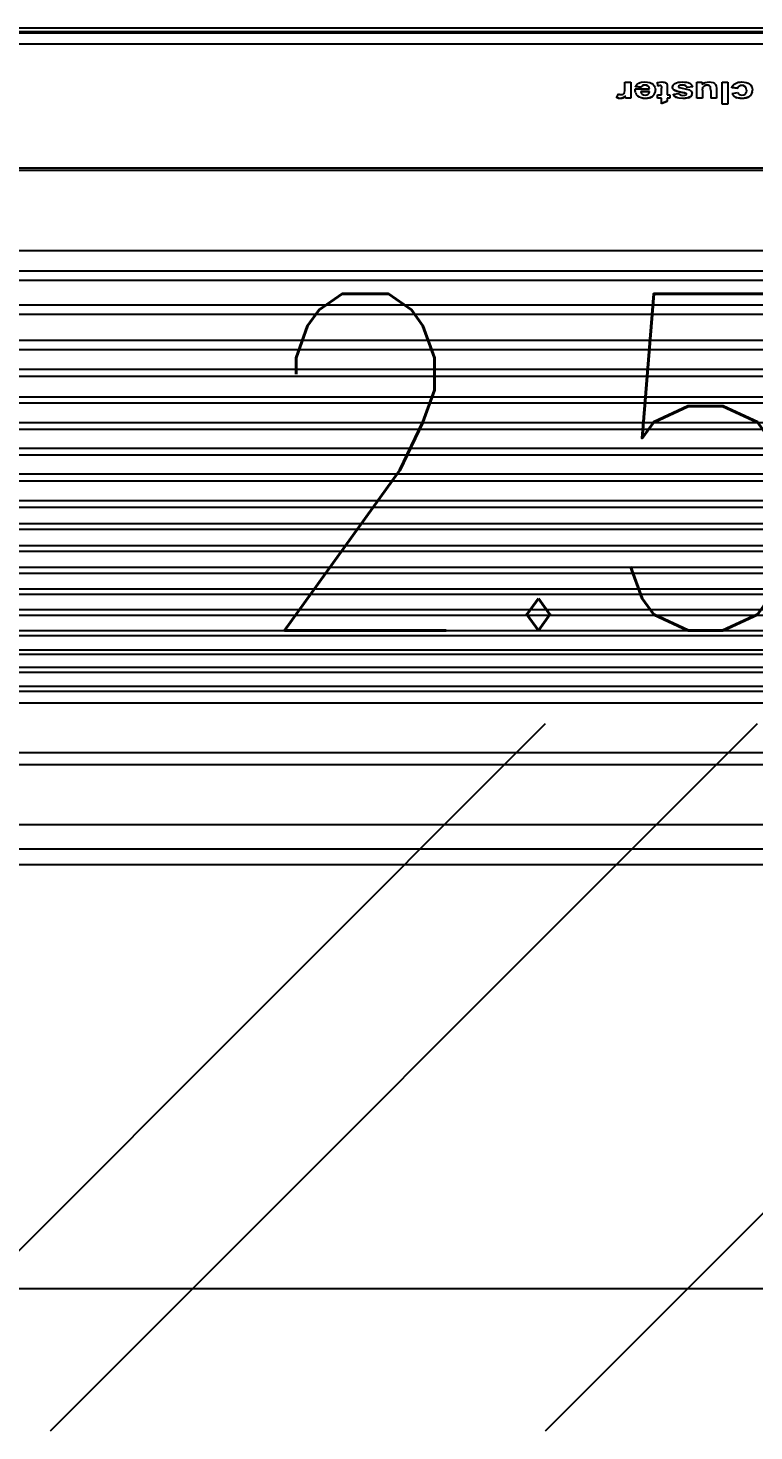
# Model space of a CAD drawing. Header units: inches. Extents: x -106706990 to 300603, y -86718466 to 1728185.
# Drawn here: x 55834.7 to 56091.5, y 25929.1 to 26425 of the extents above; entities that cross this region are included whole.
import ezdxf
from ezdxf.enums import TextEntityAlignment as Align

# ---------------------------------------------------------------- set-up
doc = ezdxf.new("R2010")
doc.units = ezdxf.units.IN
doc.header["$MEASUREMENT"] = 0
for name, color, linetype in [('A-ROOMSYM', 3, 'Continuous'), ('A-WALL', 1, 'Continuous'), ('A-WLH', 7, 'Continuous'), ('Edges', 7, 'Continuous')]:
    doc.layers.add(name, color=color, linetype=linetype)
doc.styles.add('style1', font='romans.shx', dxfattribs={"height": 750})

# ---------------------------------------------------------------- blocks, each defined once
blk = doc.blocks.new('air con')
at = {"layer": 'Edges'}
for p, q in [((71.402, 41.898), (152.402, 41.898)), ((71.402, 41.095), (152.402, 41.095)), ((71.402, 39.122), (152.402, 39.122)), ((152.402, 38.724), (71.402, 38.724)), ((152.402, 37.092), (71.402, 37.092)), ((152.402, 36.701), (71.402, 36.701)), ((152.402, 36.542), (71.402, 36.542)), ((152.402, 36.078), (71.402, 36.078)), ((152.402, 35.914), (71.402, 35.914)), ((152.402, 35.493), (71.402, 35.493)), ((152.402, 35.34), (71.402, 35.34)), ((152.402, 34.877), (71.402, 34.877)), ((152.402, 34.709), (71.402, 34.709)), ((152.402, 34.207), (71.402, 34.207)), ((152.402, 34.022), (71.402, 34.022)), ((152.402, 33.51), (71.402, 33.51)), ((152.402, 33.335), (71.402, 33.335)), ((152.402, 32.826), (71.402, 32.826)), ((152.402, 32.625), (71.402, 32.625)), ((152.402, 32.098), (71.402, 32.098)), ((152.402, 31.911), (71.402, 31.911)), ((152.402, 31.378), (71.402, 31.378)), ((152.402, 31.189), (71.402, 31.189)), ((152.402, 30.654), (71.402, 30.654)), ((152.402, 30.439), (71.402, 30.439)), ((152.402, 29.791), (71.402, 29.791)), ((152.402, 29.562), (71.402, 29.562)), ((152.402, 28.935), (71.402, 28.935)), ((152.402, 28.714), (71.402, 28.714)), ((152.402, 28.092), (71.402, 28.092)), ((152.402, 27.871), (71.402, 27.871)), ((152.402, 27.226), (71.402, 27.226)), ((152.402, 27.024), (71.402, 27.024)), ((152.402, 26.349), (71.402, 26.349)), ((152.402, 26.117), (71.402, 26.117)), ((152.402, 25.469), (71.402, 25.469)), ((152.402, 25.162), (71.402, 25.162)), ((152.402, 24.304), (71.402, 24.304)), ((152.402, 24.002), (71.402, 24.002)), ((152.402, 23.184), (71.402, 23.184)), ((152.402, 22.883), (71.402, 22.883)), ((152.402, 22.213), (71.402, 22.213)), ((152.402, 19.568), (71.402, 19.568)), ((152.402, 19.493), (71.402, 19.493)), ((112.097, 17.067), (112.102, 17.073)), ((112.102, 17.073), (112.123, 17.1)), ((112.163, 17.146), (112.123, 17.107)), ((112.123, 17.1), (112.163, 17.139)), ((112.123, 17.107), (112.123, 17.1)), ((112.214, 17.177), (112.163, 17.146)), ((112.163, 17.139), (112.214, 17.17)), ((112.163, 17.146), (112.163, 17.139)), ((112.214, 17.177), (112.273, 17.2)), ((112.214, 17.17), (112.273, 17.193)), ((112.214, 17.177), (112.214, 17.17)), ((112.273, 17.2), (112.34, 17.213)), ((112.273, 17.193), (112.34, 17.206)), ((112.273, 17.2), (112.273, 17.193)), ((112.355, 17.094), (112.306, 17.068)), ((112.34, 17.213), (112.415, 17.217)), ((112.34, 17.213), (112.34, 17.206)), ((112.34, 17.206), (112.415, 17.211)), ((112.418, 17.103), (112.355, 17.094)), ((112.415, 17.217), (112.477, 17.215)), ((112.415, 17.217), (112.415, 17.211)), ((112.415, 17.211), (112.477, 17.208)), ((112.466, 17.098), (112.418, 17.103)), ((112.504, 17.082), (112.466, 17.098)), ((112.477, 17.215), (112.532, 17.207)), ((112.477, 17.215), (112.477, 17.208)), ((112.477, 17.208), (112.532, 17.2)), ((112.532, 17.057), (112.504, 17.082)), ((112.532, 17.207), (112.581, 17.195)), ((112.532, 17.207), (112.532, 17.2)), ((112.532, 17.2), (112.581, 17.188)), ((112.581, 17.195), (112.581, 17.188)), ((112.622, 17.177), (112.581, 17.195)), ((112.581, 17.188), (112.622, 17.17)), ((112.622, 17.177), (112.622, 17.17)), ((112.622, 17.177), (112.658, 17.154)), ((112.622, 17.17), (112.658, 17.147)), ((112.658, 17.154), (112.658, 17.147)), ((112.658, 17.154), (112.688, 17.125)), ((112.658, 17.147), (112.688, 17.119)), ((112.688, 17.125), (112.688, 17.119)), ((112.713, 17.092), (112.688, 17.119)), ((112.713, 17.092), (112.713, 17.085)), ((112.723, 17.073), (112.713, 17.085)), ((112.728, 17.062), (112.723, 17.073)), ((112.876, 17.402), (113.064, 17.402)), ((112.876, 17.402), (112.876, 17.396)), ((112.876, 17.396), (113.064, 17.396)), ((112.876, 16.682), (112.876, 17.396)), ((113.064, 17.402), (113.064, 17.396)), ((113.064, 17.396), (113.064, 16.682)), ((113.253, 17.206), (113.442, 17.206)), ((113.253, 17.206), (113.253, 17.199)), ((113.253, 17.199), (113.442, 17.199)), ((113.253, 16.872), (113.253, 17.199)), ((113.442, 17.206), (113.442, 17.199)), ((113.442, 16.961), (113.442, 17.199)), ((113.713, 17.206), (113.901, 17.206)), ((113.713, 17.206), (113.713, 17.199)), ((113.713, 17.199), (113.901, 17.199)), ((113.713, 16.981), (113.713, 17.199)), ((113.901, 17.206), (113.901, 17.199)), ((113.901, 17.199), (113.901, 16.682)), ((114.057, 17.066), (114.059, 17.077)), ((114.059, 17.077), (114.061, 17.084)), ((114.061, 17.091), (114.074, 17.114)), ((114.061, 17.091), (114.061, 17.084)), ((114.096, 17.146), (114.074, 17.121)), ((114.074, 17.114), (114.097, 17.141)), ((114.074, 17.121), (114.074, 17.114)), ((114.096, 17.146), (114.107, 17.155)), ((114.096, 17.146), (114.097, 17.141)), ((114.097, 17.141), (114.129, 17.165)), ((114.107, 17.155), (114.129, 17.172)), ((114.171, 17.192), (114.129, 17.172)), ((114.129, 17.165), (114.171, 17.185)), ((114.129, 17.172), (114.129, 17.165)), ((114.171, 17.192), (114.222, 17.206)), ((114.171, 17.185), (114.222, 17.199)), ((114.171, 17.192), (114.171, 17.185)), ((114.222, 17.206), (114.284, 17.215)), ((114.222, 17.199), (114.284, 17.208)), ((114.222, 17.206), (114.222, 17.199)), ((114.232, 17.073), (114.231, 17.069)), ((114.236, 17.085), (114.232, 17.073)), ((114.234, 17.066), (114.232, 17.073)), ((114.253, 17.097), (114.236, 17.085)), ((114.295, 17.108), (114.253, 17.097)), ((114.284, 17.215), (114.356, 17.217)), ((114.284, 17.215), (114.284, 17.208)), ((114.284, 17.208), (114.356, 17.211)), ((114.359, 17.112), (114.295, 17.108)), ((114.356, 17.217), (114.483, 17.209)), ((114.356, 17.211), (114.483, 17.202)), ((114.411, 17.108), (114.359, 17.112)), ((114.45, 17.096), (114.411, 17.108)), ((114.477, 17.077), (114.45, 17.096)), ((114.493, 17.05), (114.477, 17.077)), ((114.483, 17.209), (114.533, 17.198)), ((114.483, 17.202), (114.533, 17.191)), ((114.671, 17.074), (114.493, 17.05)), ((114.533, 17.198), (114.573, 17.183)), ((114.533, 17.198), (114.533, 17.191)), ((114.533, 17.191), (114.573, 17.176)), ((114.573, 17.183), (114.573, 17.176)), ((114.573, 17.183), (114.606, 17.163)), ((114.573, 17.176), (114.606, 17.157)), ((114.606, 17.163), (114.606, 17.157)), ((114.626, 17.146), (114.606, 17.163)), ((114.606, 17.157), (114.633, 17.133)), ((114.626, 17.146), (114.633, 17.14)), ((114.633, 17.14), (114.633, 17.133)), ((114.671, 17.08), (114.633, 17.14)), ((114.633, 17.133), (114.671, 17.08)), ((114.671, 17.08), (114.671, 17.074)), ((114.782, 17.206), (114.869, 17.206)), ((114.782, 17.206), (114.782, 17.199)), ((114.782, 17.199), (114.869, 17.199)), ((114.782, 17.09), (114.782, 17.199)), ((114.869, 17.09), (114.782, 17.09)), ((114.869, 17.308), (115.058, 17.388)), ((114.869, 17.302), (115.058, 17.381)), ((114.869, 17.308), (114.869, 17.302)), ((114.869, 17.206), (114.869, 17.302)), ((114.869, 17.206), (114.869, 17.199)), ((114.869, 16.864), (114.869, 17.09)), ((115.058, 17.388), (115.058, 17.381)), ((115.058, 17.381), (115.058, 17.206)), ((115.058, 17.206), (115.187, 17.206)), ((115.058, 17.206), (115.058, 17.199)), ((115.058, 17.199), (115.187, 17.199)), ((115.187, 17.09), (115.058, 17.09)), ((115.058, 17.09), (115.058, 16.888)), ((115.187, 17.206), (115.187, 17.199)), ((115.187, 17.199), (115.187, 17.09)), ((115.299, 17.08), (115.286, 17.058)), ((115.299, 17.08), (115.315, 17.098)), ((115.355, 17.145), (115.315, 17.105)), ((115.315, 17.098), (115.355, 17.138)), ((115.315, 17.105), (115.315, 17.098)), ((115.404, 17.176), (115.355, 17.145)), ((115.355, 17.138), (115.404, 17.17)), ((115.355, 17.145), (115.355, 17.138)), ((115.404, 17.176), (115.46, 17.199)), ((115.404, 17.17), (115.46, 17.192)), ((115.404, 17.176), (115.404, 17.17)), ((115.46, 17.199), (115.522, 17.213)), ((115.46, 17.192), (115.522, 17.206)), ((115.46, 17.199), (115.46, 17.192)), ((115.499, 17.073), (115.469, 17.035)), ((115.544, 17.098), (115.499, 17.073)), ((115.522, 17.213), (115.589, 17.217)), ((115.522, 17.213), (115.522, 17.206)), ((115.522, 17.206), (115.589, 17.211)), ((115.601, 17.106), (115.544, 17.098)), ((115.589, 17.217), (115.664, 17.213)), ((115.589, 17.217), (115.589, 17.211)), ((115.589, 17.211), (115.664, 17.206)), ((115.654, 17.098), (115.601, 17.106)), ((115.699, 17.075), (115.654, 17.098)), ((115.664, 17.213), (115.731, 17.198)), ((115.664, 17.213), (115.664, 17.206)), ((115.664, 17.206), (115.731, 17.191)), ((115.729, 17.037), (115.699, 17.075)), ((115.731, 17.198), (115.731, 17.191)), ((115.731, 17.198), (115.79, 17.175)), ((115.731, 17.191), (115.79, 17.168)), ((115.79, 17.175), (115.79, 17.168)), ((115.79, 17.175), (115.84, 17.141)), ((115.79, 17.168), (115.84, 17.134)), ((115.84, 17.141), (115.84, 17.134)), ((115.88, 17.098), (115.84, 17.141)), ((115.84, 17.134), (115.88, 17.091)), ((115.88, 17.098), (115.88, 17.091)), ((115.888, 17.082), (115.88, 17.091)), ((115.888, 17.082), (115.903, 17.053)), ((116.073, 17.206), (116.248, 17.206)), ((116.073, 17.206), (116.073, 17.199)), ((116.073, 17.199), (116.248, 17.199)), ((116.073, 16.682), (116.073, 17.199)), ((116.248, 17.206), (116.248, 17.199)), ((116.248, 17.199), (116.253, 17.137)), ((116.248, 17.125), (116.291, 17.169)), ((116.248, 17.132), (116.253, 17.137)), ((116.248, 17.132), (116.248, 17.125)), ((116.291, 17.175), (116.253, 17.137)), ((116.291, 17.175), (116.329, 17.201)), ((116.291, 17.169), (116.329, 17.194)), ((116.291, 17.175), (116.291, 17.169)), ((116.321, 17.072), (116.296, 17.05)), ((116.351, 17.084), (116.321, 17.072)), ((116.329, 17.201), (116.368, 17.213)), ((116.329, 17.194), (116.368, 17.206)), ((116.329, 17.201), (116.329, 17.194)), ((116.388, 17.088), (116.351, 17.084)), ((116.368, 17.213), (116.411, 17.217)), ((116.368, 17.213), (116.368, 17.206)), ((116.368, 17.206), (116.411, 17.211)), ((116.431, 17.082), (116.388, 17.088)), ((116.411, 17.217), (116.474, 17.211)), ((116.411, 17.217), (116.411, 17.211)), ((116.411, 17.211), (116.474, 17.204)), ((116.477, 17.065), (116.431, 17.082)), ((116.474, 17.211), (116.535, 17.192)), ((116.474, 17.211), (116.474, 17.204)), ((116.474, 17.204), (116.535, 17.185)), ((116.535, 17.185), (116.477, 17.065)), ((116.535, 17.192), (116.535, 17.185)), ((112.075, 16.997), (112.07, 16.947)), ((112.07, 16.947), (112.07, 16.94)), ((112.076, 16.88), (112.07, 16.94)), ((112.075, 16.997), (112.076, 17)), ((112.076, 17.006), (112.079, 17.017)), ((112.076, 17.006), (112.076, 17)), ((112.093, 16.827), (112.076, 16.88)), ((112.09, 17.051), (112.079, 17.017)), ((112.09, 17.051), (112.093, 17.054)), ((112.093, 17.06), (112.097, 17.067)), ((112.093, 17.06), (112.093, 17.054)), ((112.122, 16.781), (112.093, 16.827)), ((112.163, 16.742), (112.122, 16.781)), ((112.213, 16.71), (112.163, 16.742)), ((112.272, 16.688), (112.213, 16.71)), ((112.264, 16.95), (112.274, 17.02)), ((112.267, 16.936), (112.264, 16.95)), ((112.267, 16.936), (112.275, 16.878)), ((112.338, 16.675), (112.272, 16.688)), ((112.287, 17.047), (112.274, 17.02)), ((112.275, 16.872), (112.275, 16.878)), ((112.281, 16.863), (112.275, 16.878)), ((112.275, 16.872), (112.281, 16.863)), ((112.281, 16.863), (112.288, 16.849)), ((112.306, 17.068), (112.287, 17.047)), ((112.307, 16.826), (112.288, 16.849)), ((112.288, 16.849), (112.288, 16.842)), ((112.288, 16.842), (112.307, 16.82)), ((112.307, 16.826), (112.356, 16.798)), ((112.307, 16.826), (112.307, 16.82)), ((112.307, 16.82), (112.356, 16.791)), ((112.412, 16.67), (112.338, 16.675)), ((112.356, 16.798), (112.421, 16.788)), ((112.356, 16.798), (112.356, 16.791)), ((112.356, 16.791), (112.421, 16.782)), ((112.477, 16.673), (112.412, 16.67)), ((112.421, 16.788), (112.47, 16.794)), ((112.421, 16.788), (112.421, 16.782)), ((112.421, 16.782), (112.47, 16.787)), ((112.47, 16.794), (112.509, 16.811)), ((112.47, 16.787), (112.509, 16.804)), ((112.47, 16.794), (112.47, 16.787)), ((112.536, 16.682), (112.477, 16.673)), ((112.509, 16.811), (112.538, 16.841)), ((112.509, 16.804), (112.538, 16.834)), ((112.509, 16.811), (112.509, 16.804)), ((112.547, 17.022), (112.532, 17.057)), ((112.587, 16.697), (112.536, 16.682)), ((112.552, 16.874), (112.538, 16.841)), ((112.538, 16.841), (112.538, 16.834)), ((112.733, 17.046), (112.547, 17.022)), ((112.552, 16.874), (112.557, 16.88)), ((112.556, 16.884), (112.557, 16.887)), ((112.557, 16.88), (112.556, 16.884)), ((112.557, 16.887), (112.557, 16.88)), ((112.557, 16.887), (112.742, 16.864)), ((112.557, 16.88), (112.742, 16.857)), ((112.631, 16.717), (112.587, 16.697)), ((112.669, 16.744), (112.631, 16.717)), ((112.7, 16.776), (112.669, 16.744)), ((112.724, 16.814), (112.7, 16.776)), ((112.742, 16.857), (112.724, 16.814)), ((112.733, 17.053), (112.728, 17.062)), ((112.733, 17.053), (112.733, 17.046)), ((112.742, 16.864), (112.742, 16.857)), ((113.064, 16.682), (112.876, 16.682)), ((113.26, 16.807), (113.253, 16.872)), ((113.279, 16.757), (113.26, 16.807)), ((113.312, 16.72), (113.279, 16.757)), ((113.361, 16.693), (113.312, 16.72)), ((113.422, 16.676), (113.361, 16.693)), ((113.49, 16.67), (113.422, 16.676)), ((113.442, 16.948), (113.442, 16.961)), ((113.442, 16.948), (113.444, 16.88)), ((113.444, 16.88), (113.452, 16.834)), ((113.452, 16.834), (113.452, 16.828)), ((113.467, 16.812), (113.452, 16.828)), ((113.467, 16.812), (113.49, 16.796)), ((113.467, 16.812), (113.467, 16.806)), ((113.467, 16.806), (113.49, 16.789)), ((113.49, 16.796), (113.521, 16.785)), ((113.49, 16.796), (113.49, 16.789)), ((113.49, 16.789), (113.521, 16.778)), ((113.559, 16.676), (113.49, 16.67)), ((113.521, 16.785), (113.56, 16.781)), ((113.521, 16.785), (113.521, 16.778)), ((113.521, 16.778), (113.56, 16.774)), ((113.624, 16.694), (113.559, 16.676)), ((113.56, 16.781), (113.605, 16.786)), ((113.56, 16.781), (113.56, 16.774)), ((113.56, 16.774), (113.605, 16.779)), ((113.605, 16.786), (113.646, 16.8)), ((113.605, 16.779), (113.646, 16.794)), ((113.605, 16.786), (113.605, 16.779)), ((113.681, 16.722), (113.624, 16.694)), ((113.646, 16.8), (113.678, 16.822)), ((113.646, 16.794), (113.678, 16.815)), ((113.646, 16.8), (113.646, 16.794)), ((113.678, 16.822), (113.699, 16.841)), ((113.678, 16.822), (113.678, 16.815)), ((113.726, 16.759), (113.681, 16.722)), ((113.706, 16.883), (113.699, 16.848)), ((113.699, 16.848), (113.699, 16.841)), ((113.706, 16.883), (113.708, 16.893)), ((113.706, 16.883), (113.709, 16.89)), ((113.708, 16.893), (113.709, 16.897)), ((113.709, 16.89), (113.708, 16.893)), ((113.711, 16.945), (113.709, 16.897)), ((113.711, 16.945), (113.713, 16.981)), ((113.726, 16.682), (113.726, 16.759)), ((113.901, 16.682), (113.726, 16.682)), ((114.03, 16.836), (114.219, 16.857)), ((114.03, 16.829), (114.219, 16.85)), ((114.03, 16.836), (114.03, 16.829)), ((114.047, 16.794), (114.03, 16.829)), ((114.071, 16.763), (114.047, 16.794)), ((114.056, 17.057), (114.057, 17.066)), ((114.056, 17.057), (114.056, 17.052)), ((114.061, 17.017), (114.056, 17.052)), ((114.077, 16.985), (114.061, 17.017)), ((114.102, 16.736), (114.071, 16.763)), ((114.104, 16.958), (114.077, 16.985)), ((114.141, 16.713), (114.102, 16.736)), ((114.141, 16.935), (114.104, 16.958)), ((114.243, 16.904), (114.141, 16.935)), ((114.187, 16.694), (114.141, 16.713)), ((114.241, 16.681), (114.187, 16.694)), ((114.219, 16.857), (114.219, 16.85)), ((114.237, 16.822), (114.219, 16.85)), ((114.231, 17.069), (114.234, 17.066)), ((114.236, 17.063), (114.234, 17.066)), ((114.236, 17.063), (114.236, 17.056)), ((114.25, 17.051), (114.236, 17.063)), ((114.236, 17.056), (114.25, 17.045)), ((114.237, 16.822), (114.268, 16.797)), ((114.237, 16.822), (114.237, 16.815)), ((114.237, 16.815), (114.268, 16.79)), ((114.302, 16.673), (114.241, 16.681)), ((114.43, 16.869), (114.243, 16.904)), ((114.25, 17.051), (114.25, 17.045)), ((114.25, 17.051), (114.307, 17.035)), ((114.25, 17.045), (114.307, 17.028)), ((114.268, 16.797), (114.312, 16.781)), ((114.268, 16.797), (114.268, 16.79)), ((114.268, 16.79), (114.312, 16.774)), ((114.371, 16.67), (114.302, 16.673)), ((114.307, 17.035), (114.426, 17.013)), ((114.307, 17.028), (114.426, 17.006)), ((114.312, 16.781), (114.371, 16.776)), ((114.312, 16.781), (114.312, 16.774)), ((114.312, 16.774), (114.371, 16.769)), ((114.371, 16.776), (114.435, 16.781)), ((114.371, 16.776), (114.371, 16.769)), ((114.371, 16.769), (114.435, 16.774)), ((114.446, 16.673), (114.371, 16.67)), ((114.426, 17.013), (114.554, 16.985)), ((114.426, 17.006), (114.554, 16.978)), ((114.493, 16.851), (114.43, 16.869)), ((114.435, 16.781), (114.481, 16.795)), ((114.435, 16.774), (114.481, 16.788)), ((114.435, 16.781), (114.435, 16.774)), ((114.512, 16.683), (114.446, 16.673)), ((114.481, 16.795), (114.5, 16.811)), ((114.481, 16.788), (114.5, 16.804)), ((114.481, 16.795), (114.481, 16.788)), ((114.503, 16.839), (114.493, 16.851)), ((114.5, 16.811), (114.506, 16.825)), ((114.5, 16.811), (114.5, 16.804)), ((114.506, 16.825), (114.503, 16.839)), ((114.568, 16.699), (114.512, 16.683)), ((114.554, 16.985), (114.636, 16.952)), ((114.554, 16.978), (114.636, 16.945)), ((114.613, 16.721), (114.568, 16.699)), ((114.649, 16.748), (114.613, 16.721)), ((114.636, 16.952), (114.636, 16.945)), ((114.636, 16.952), (114.643, 16.947)), ((114.636, 16.945), (114.662, 16.925)), ((114.643, 16.947), (114.652, 16.94)), ((114.675, 16.777), (114.649, 16.748)), ((114.652, 16.94), (114.662, 16.932)), ((114.662, 16.932), (114.662, 16.925)), ((114.67, 16.922), (114.662, 16.925)), ((114.68, 16.908), (114.67, 16.922)), ((114.69, 16.809), (114.675, 16.777)), ((114.684, 16.9), (114.68, 16.908)), ((114.68, 16.908), (114.68, 16.901)), ((114.68, 16.901), (114.684, 16.9)), ((114.684, 16.9), (114.691, 16.881)), ((114.695, 16.843), (114.69, 16.809)), ((114.691, 16.881), (114.695, 16.85)), ((114.695, 16.85), (114.695, 16.843)), ((114.875, 16.768), (114.869, 16.864)), ((114.885, 16.738), (114.875, 16.768)), ((114.901, 16.715), (114.885, 16.738)), ((114.926, 16.697), (114.901, 16.715)), ((114.961, 16.683), (114.926, 16.697)), ((115.005, 16.673), (114.961, 16.683)), ((115.053, 16.67), (115.005, 16.673)), ((115.132, 16.675), (115.053, 16.67)), ((115.058, 16.885), (115.058, 16.888)), ((115.058, 16.888), (115.058, 16.881)), ((115.058, 16.885), (115.058, 16.881)), ((115.058, 16.881), (115.058, 16.879)), ((115.062, 16.815), (115.058, 16.879)), ((115.078, 16.797), (115.062, 16.815)), ((115.062, 16.815), (115.062, 16.808)), ((115.062, 16.808), (115.078, 16.79)), ((115.078, 16.797), (115.11, 16.79)), ((115.078, 16.797), (115.078, 16.79)), ((115.078, 16.79), (115.11, 16.784)), ((115.11, 16.79), (115.186, 16.804)), ((115.11, 16.784), (115.186, 16.797)), ((115.11, 16.79), (115.11, 16.784)), ((115.202, 16.691), (115.132, 16.675)), ((115.186, 16.804), (115.186, 16.797)), ((115.202, 16.697), (115.186, 16.797)), ((115.202, 16.697), (115.202, 16.691)), ((115.264, 16.955), (115.263, 16.943)), ((115.263, 16.936), (115.263, 16.943)), ((115.267, 16.885), (115.263, 16.936)), ((115.264, 16.955), (115.268, 16.997)), ((115.28, 16.838), (115.267, 16.885)), ((115.286, 17.058), (115.268, 17.004)), ((115.268, 17.004), (115.268, 16.997)), ((115.268, 17), (115.268, 17.004)), ((115.268, 16.997), (115.268, 17)), ((115.302, 16.796), (115.28, 16.838)), ((115.333, 16.758), (115.302, 16.796)), ((115.384, 16.72), (115.333, 16.758)), ((115.446, 16.692), (115.384, 16.72)), ((115.521, 16.676), (115.446, 16.692)), ((115.928, 16.901), (115.457, 16.901)), ((115.457, 16.901), (115.468, 16.854)), ((115.46, 16.992), (115.459, 16.985)), ((115.459, 16.985), (115.741, 16.985)), ((115.469, 17.035), (115.46, 16.992)), ((115.46, 16.992), (115.739, 16.992)), ((115.468, 16.854), (115.468, 16.847)), ((115.501, 16.813), (115.468, 16.847)), ((115.501, 16.813), (115.55, 16.788)), ((115.501, 16.813), (115.501, 16.806)), ((115.501, 16.806), (115.55, 16.781)), ((115.608, 16.67), (115.521, 16.676)), ((115.55, 16.788), (115.61, 16.779)), ((115.55, 16.788), (115.55, 16.781)), ((115.55, 16.781), (115.61, 16.772)), ((115.716, 16.68), (115.608, 16.67)), ((115.61, 16.779), (115.651, 16.784)), ((115.61, 16.779), (115.61, 16.772)), ((115.61, 16.772), (115.651, 16.777)), ((115.651, 16.784), (115.684, 16.797)), ((115.651, 16.777), (115.684, 16.79)), ((115.651, 16.784), (115.651, 16.777)), ((115.684, 16.797), (115.711, 16.82)), ((115.684, 16.79), (115.711, 16.813)), ((115.684, 16.797), (115.684, 16.79)), ((115.711, 16.82), (115.73, 16.846)), ((115.711, 16.82), (115.711, 16.813)), ((115.762, 16.692), (115.716, 16.68)), ((115.739, 16.992), (115.729, 17.037)), ((115.73, 16.853), (115.918, 16.83)), ((115.73, 16.853), (115.73, 16.846)), ((115.73, 16.846), (115.918, 16.823)), ((115.741, 16.985), (115.739, 16.992)), ((115.803, 16.709), (115.762, 16.692)), ((115.84, 16.731), (115.803, 16.709)), ((115.871, 16.757), (115.84, 16.731)), ((115.918, 16.823), (115.871, 16.757)), ((115.908, 17.043), (115.903, 17.053)), ((115.908, 17.038), (115.908, 17.043)), ((115.911, 17.033), (115.908, 17.038)), ((115.911, 17.033), (115.924, 16.981)), ((115.918, 16.83), (115.918, 16.823)), ((115.924, 16.974), (115.924, 16.981)), ((115.925, 16.959), (115.924, 16.974)), ((115.925, 16.959), (115.928, 16.908)), ((115.928, 16.901), (115.928, 16.908)), ((116.262, 16.682), (116.073, 16.682)), ((116.266, 16.951), (116.262, 16.841)), ((116.262, 16.841), (116.262, 16.682)), ((116.278, 17.015), (116.266, 16.951)), ((116.296, 17.05), (116.278, 17.015)), ((146.421, 15.42), (76.921, 15.42)), ((71.402, 14.898), (152.402, 14.898)), ((146.421, 15.051), (76.921, 15.051)), ((146.421, 15.012), (76.921, 15.012))]:
    blk.add_line(p, q, dxfattribs=at)

msp = doc.modelspace()

# ---------------------------------------------------------------- linework, layer by layer
at = {"layer": 'A-WALL', "color": 8}
for p, q in [((51988.78, 26129.42), (60688.78, 26129.42)), ((60688.78, 25979.42), (51988.78, 25979.42))]:
    msp.add_line(p, q, dxfattribs=at)
at = {"layer": 'A-WLH', "color": 8}
for p, q in [((55767.71, 25929.15), (56017.71, 26179.15)), ((55842.71, 25929.15), (56092.71, 26179.15)), ((56017.71, 25929.15), (56267.71, 26179.15))]:
    msp.add_line(p, q, dxfattribs=at)

# ---------------------------------------------------------------- block references
at = {"xscale": 10.74849191040555, "yscale": 10.74849191040555, "zscale": 10.74849191040555, "rotation": 180}
msp.add_blockref('air con', (57295.49, 26585.15), dxfattribs=at)

# ---------------------------------------------------------------- texts
at = {"layer": 'A-ROOMSYM', "color": 8, "style": 'style1', "width": 0.8}
msp.add_text('2.5hp', height=118.987, dxfattribs=at).set_placement((56092.71, 26212.08), align=Align.CENTER)

doc.saveas('drawing.dxf')
